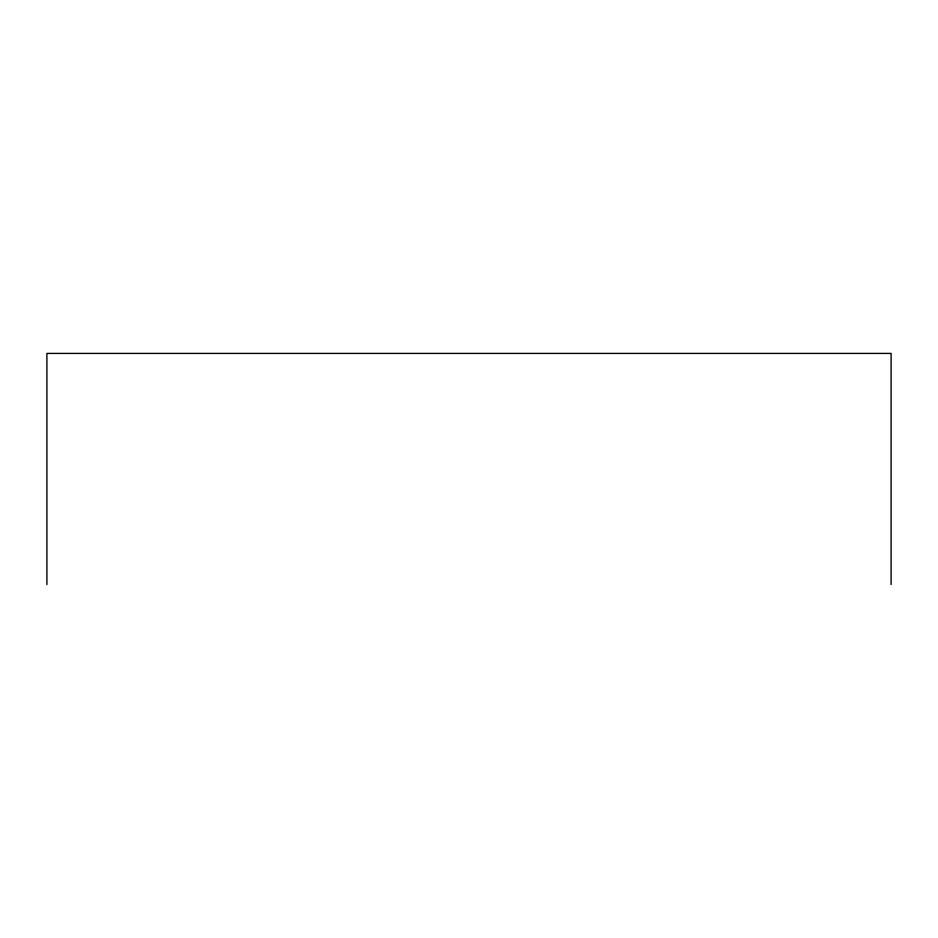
<?xml version="1.0" encoding="UTF-8"?>
<svg xmlns="http://www.w3.org/2000/svg" width="938" height="938" viewBox="0 0 938 938"><rect width="100%" height="100%" fill="white"/><g stroke="black" fill="none" stroke-linecap="round" stroke-linejoin="round"><path stroke-width="1.41" d="M891.1 584.585L891.1 353.415L46.9 353.415L46.9 584.585"/></g></svg>
